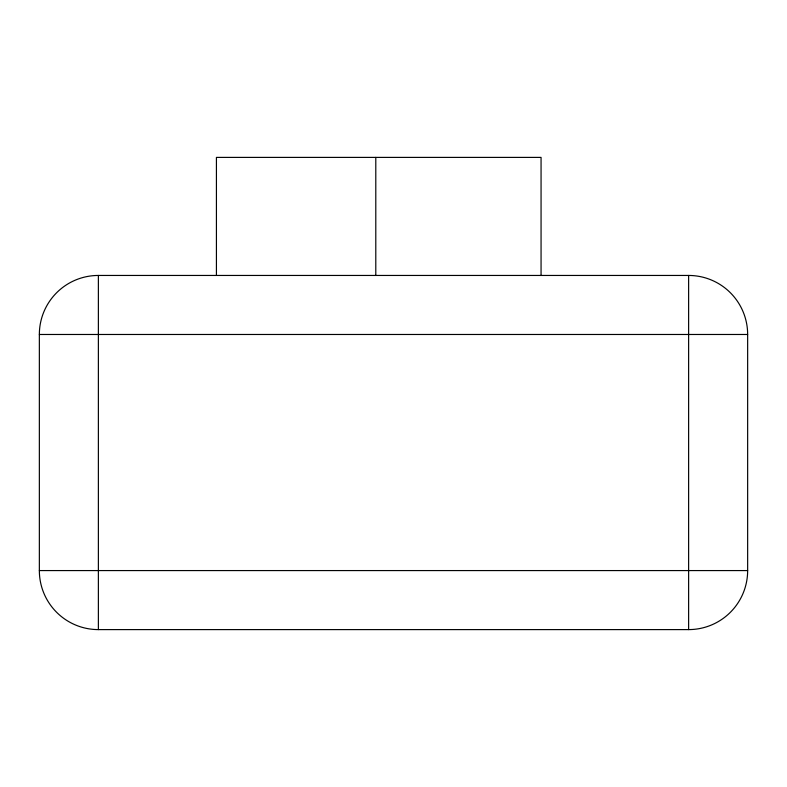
<?xml version="1.0" encoding="UTF-8"?>
<svg xmlns="http://www.w3.org/2000/svg" width="787" height="787" viewBox="0 0 787 787"><rect width="100%" height="100%" fill="white"/><g stroke="black" fill="none" stroke-linecap="round" stroke-linejoin="round"><path stroke-width="1.18" d="M98.375 275.45L688.625 275.45A59.025 59.025 0 0 1 747.65 334.475L747.65 570.575A59.025 59.025 0 0 1 688.625 629.6L98.375 629.6A59.025 59.025 0 0 1 39.35 570.575L39.35 334.475A59.025 59.025 0 0 1 98.375 275.45L98.375 629.6M39.35 334.475L747.65 334.475M39.35 570.575L747.65 570.575M688.625 275.45L688.625 629.6M541.062 275.45L541.062 157.4L216.425 157.4L216.425 275.45M375.793 157.4L375.793 275.45"/></g></svg>
